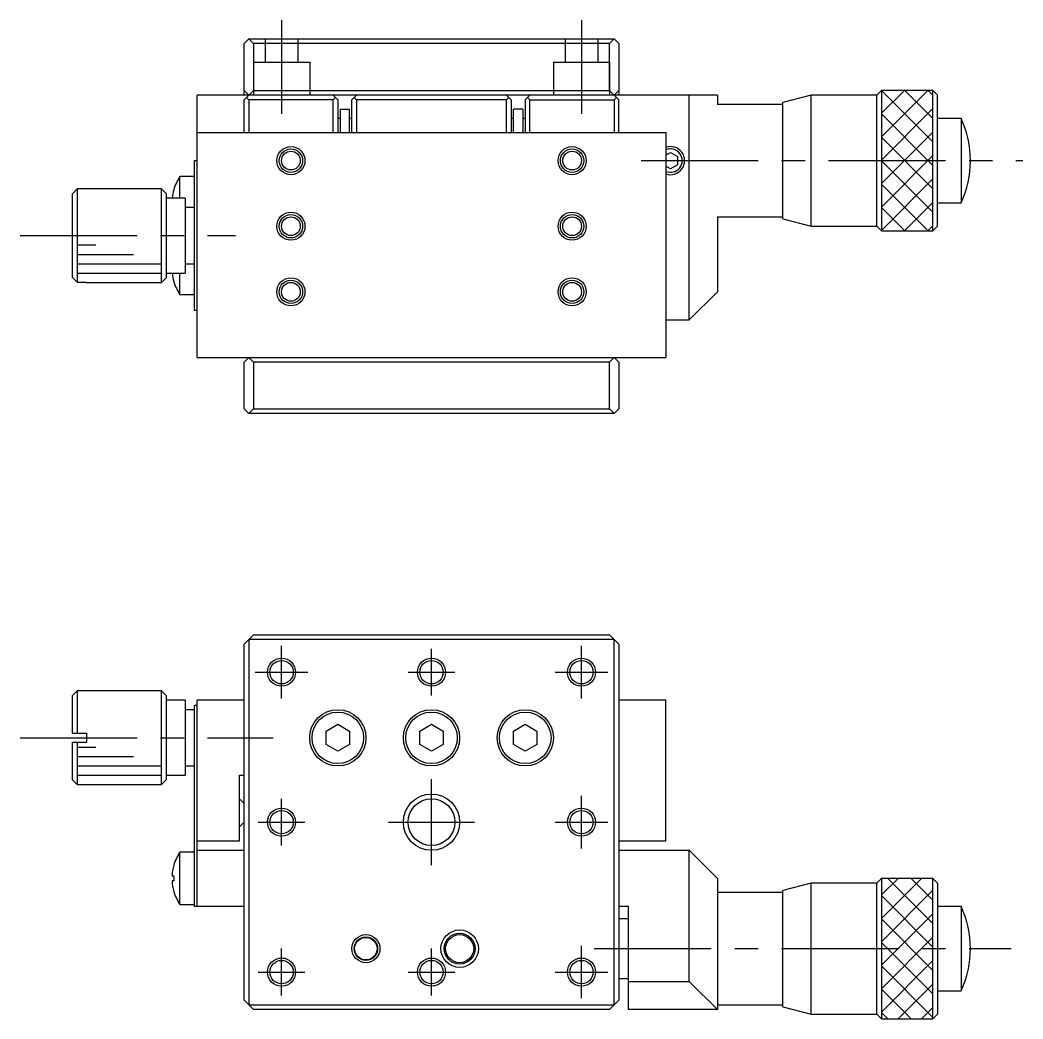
# Model space of a CAD drawing. Extents: x -3 to 396, y 2 to 203.
# Drawn here: x 106.7 to 213.7, y 96.3 to 202.9 of the extents above; entities that cross this region are included whole.
import ezdxf

# ---------------------------------------------------------------- set-up
doc = ezdxf.new("R2010")
doc.units = 0
doc.header["$LTSCALE"] = 10
doc.linetypes.add('CENTER', pattern=[2, 1.25, -0.25, 0.25, -0.25])
doc.linetypes.add('DASHED', pattern=[3.5, 2, -1.5])
doc.layers.get('0').update_dxf_attribs({"linetype": 'CONTINUOUS'})
doc.layers.add('CENTER', color=1, linetype='CENTER')

msp = doc.modelspace()

# ---------------------------------------------------------------- linework, layer by layer
at = {"color": 7, "linetype": 'CONTINUOUS'}
for p, q in [((130.589269, 200.364976), (131.089269, 200.864976)), ((130.589269, 194.864976), (130.589269, 200.364976)), ((131.589269, 200.364976), (131.089269, 200.864976)), ((131.089269, 200.864976), (170.089269, 200.864976)), ((169.589269, 200.364976), (131.589269, 200.364976)), ((131.589269, 200.364976), (131.589269, 195.364976)), ((170.089269, 200.864976), (169.589269, 200.364976)), ((169.589269, 195.364976), (169.589269, 200.364976)), ((170.089269, 200.864976), (170.589269, 200.364976)), ((170.589269, 200.364976), (170.589269, 194.864976)), ((181.089269, 194.864976), (125.589269, 194.864976)), ((125.589269, 166.864976), (125.589269, 194.864976)), ((131.089269, 194.864976), (130.589269, 195.364976)), ((130.589269, 194.364976), (131.589269, 195.364976)), ((131.589269, 195.364976), (169.589269, 195.364976)), ((140.589269, 194.364976), (140.089269, 194.864976)), ((142.589269, 194.864976), (142.089269, 194.364976)), ((159.089269, 194.364976), (158.589269, 194.864976)), ((160.589269, 194.364976), (161.089269, 194.864976)), ((169.589269, 195.364976), (170.589269, 194.364976)), ((170.589269, 195.364976), (170.089269, 194.864976)), ((178.089269, 170.864976), (178.089269, 194.864976)), ((181.089269, 194.864976), (181.089269, 193.864976)), ((191.089269, 194.864976), (188.089269, 194.064976)), ((191.089269, 180.864976), (191.089269, 194.864976)), ((198.089269, 194.864976), (191.089269, 194.864976)), ((198.589269, 195.364976), (198.089269, 194.864976)), ((198.089269, 180.864976), (198.089269, 194.864976)), ((198.589269, 195.364976), (198.589269, 180.364976)), ((204.089269, 195.364976), (198.589269, 195.364976)), ((204.089269, 180.364976), (204.089269, 195.364976)), ((204.589269, 194.864976), (204.089269, 195.364976)), ((204.589269, 180.864976), (204.589269, 194.864976)), ((130.589269, 190.864976), (130.589269, 194.364976)), ((130.839269, 194.614976), (131.089269, 194.364976)), ((131.089269, 194.364976), (131.089269, 190.864976)), ((140.089269, 194.364976), (131.089269, 194.364976)), ((140.089269, 194.364976), (140.339269, 194.614976)), ((140.089269, 190.864976), (140.089269, 194.364976)), ((140.589269, 194.364976), (140.589269, 190.864976)), ((142.089269, 190.864976), (142.089269, 194.364976)), ((142.339269, 194.614976), (142.589269, 194.364976)), ((142.589269, 194.364976), (142.589269, 190.864976)), ((158.589269, 194.364976), (142.589269, 194.364976)), ((158.839269, 194.614976), (158.589269, 194.364976)), ((158.589269, 190.864976), (158.589269, 194.364976)), ((159.089269, 194.364976), (159.089269, 190.864976)), ((160.589269, 194.364976), (160.589269, 190.864976)), ((161.089269, 194.364976), (160.839269, 194.614976)), ((161.089269, 194.364976), (170.089269, 194.364976)), ((161.089269, 190.864976), (161.089269, 194.364976)), ((170.339269, 194.614976), (170.089269, 194.364976)), ((170.089269, 194.364976), (170.089269, 190.864976)), ((170.589269, 190.864976), (170.589269, 194.364976)), ((188.089269, 193.864976), (181.089269, 193.864976)), ((188.089269, 181.664976), (188.089269, 194.064976)), ((140.839269, 193.364976), (141.839269, 193.364976)), ((140.839269, 193.364976), (140.839269, 190.864976)), ((141.839269, 190.864976), (141.839269, 193.364976)), ((159.339269, 190.864976), (159.339269, 193.364976)), ((160.339269, 193.364976), (159.339269, 193.364976)), ((160.339269, 193.364976), (160.339269, 190.864976)), ((140.839269, 192.364976), (140.589269, 192.364976)), ((142.089269, 192.364976), (141.839269, 192.364976)), ((159.339269, 192.364976), (159.089269, 192.364976)), ((160.589269, 192.364976), (160.339269, 192.364976)), ((207.089269, 192.364976), (204.589269, 192.364976)), ((207.089269, 192.364976), (207.089269, 183.364976)), ((125.589269, 190.864976), (175.589269, 190.864976)), ((175.589269, 190.864976), (175.589269, 166.864976)), ((175.589269, 188.442327), (176.089269, 188.731002)), ((176.089269, 188.731002), (176.839269, 188.297989)), ((125.289269, 187.864976), (125.589269, 187.864976)), ((125.289269, 171.864976), (125.289269, 187.864976)), ((176.089269, 186.998951), (175.589269, 187.287626)), ((176.839269, 187.431964), (176.089269, 186.998951)), ((176.839269, 188.297989), (176.839269, 187.431964)), ((123.746806, 183.864976), (123.746806, 186.164976)), ((125.289269, 186.164976), (123.746806, 186.164976)), ((112.789269, 184.839914), (112.289269, 184.337112)), ((112.289269, 175.39284), (112.289269, 184.337112)), ((112.789269, 184.839914), (112.789269, 174.890039)), ((113.789269, 184.839914), (112.789269, 184.839914)), ((113.789269, 184.864976), (113.789269, 184.839914)), ((121.789269, 184.864976), (113.789269, 184.864976)), ((121.789269, 174.864976), (121.789269, 184.864976)), ((122.289269, 184.364976), (121.789269, 184.864976)), ((122.289269, 184.364976), (122.289269, 175.364976)), ((123.089896, 184.767124), (123.096064, 184.764116)), ((124.289269, 183.864976), (122.289269, 183.864976)), ((124.289269, 183.864976), (124.289269, 175.864976)), ((204.589269, 183.364976), (207.089269, 183.364976)), ((125.289269, 182.864976), (124.289269, 182.864976)), ((181.089269, 181.864976), (181.089269, 173.864976)), ((181.089269, 181.864976), (188.089269, 181.864976)), ((188.089269, 181.664976), (191.089269, 180.864976)), ((191.089269, 180.864976), (198.089269, 180.864976)), ((198.089269, 180.864976), (198.589269, 180.364976)), ((204.089269, 180.364976), (204.589269, 180.864976)), ((198.589269, 180.364976), (204.089269, 180.364976)), ((124.289269, 176.864976), (125.289269, 176.864976)), ((122.289269, 175.864976), (124.289269, 175.864976)), ((123.746806, 173.564976), (123.746806, 175.864976)), ((112.289269, 175.39284), (112.789269, 174.890039)), ((112.789269, 174.890039), (113.789269, 174.890039)), ((113.789269, 174.890039), (113.789269, 174.864976)), ((113.789269, 174.864976), (121.789269, 174.864976)), ((121.789269, 174.864976), (122.289269, 175.364976)), ((123.096064, 174.965837), (123.089896, 174.962829)), ((123.746806, 173.564976), (125.289269, 173.564976)), ((178.089269, 170.864976), (181.089269, 173.864976)), ((125.589269, 171.864976), (125.289269, 171.864976)), ((175.589269, 170.864976), (178.089269, 170.864976)), ((125.589269, 166.864976), (175.589269, 166.864976)), ((131.089269, 166.864976), (130.589269, 166.364976)), ((130.589269, 161.364976), (130.589269, 166.364976)), ((131.589269, 166.364976), (131.089269, 166.864976)), ((169.589269, 166.364976), (131.589269, 166.364976)), ((131.589269, 166.364976), (131.589269, 161.364976)), ((170.089269, 166.864976), (169.589269, 166.364976)), ((169.589269, 161.364976), (169.589269, 166.364976)), ((170.589269, 166.364976), (170.089269, 166.864976)), ((170.589269, 166.364976), (170.589269, 161.364976)), ((130.589269, 161.364976), (131.089269, 160.864976)), ((131.089269, 160.864976), (131.589269, 161.364976)), ((170.089269, 160.864976), (131.089269, 160.864976)), ((131.589269, 161.364976), (169.589269, 161.364976)), ((169.589269, 161.364976), (170.089269, 160.864976)), ((170.089269, 160.864976), (170.589269, 161.364976)), ((130.589269, 136.275058), (131.589269, 137.275058)), ((131.589269, 137.275058), (169.589269, 137.275058)), ((169.589269, 137.275058), (170.589269, 136.275058)), ((130.589269, 98.275058), (130.589269, 136.275058)), ((131.089269, 136.775058), (131.089269, 97.775058)), ((170.089269, 136.775058), (131.089269, 136.775058)), ((170.089269, 97.775058), (170.089269, 136.775058)), ((170.589269, 136.275058), (170.589269, 98.275058)), ((112.789269, 131.275058), (112.289269, 130.775058)), ((112.289269, 126.775058), (112.289269, 130.775058)), ((112.789269, 131.275058), (112.789269, 126.775058)), ((121.789269, 131.275058), (112.789269, 131.275058)), ((121.789269, 121.275058), (121.789269, 131.275058)), ((122.289269, 130.775058), (121.789269, 131.275058)), ((122.289269, 130.775058), (122.289269, 121.775058)), ((124.289269, 130.275058), (122.289269, 130.275058)), ((124.289269, 130.275058), (124.289269, 122.275058)), ((125.289269, 129.775058), (125.589269, 129.775058)), ((125.289269, 108.275058), (125.289269, 129.775058)), ((130.589269, 130.275058), (125.589269, 130.275058)), ((125.589269, 108.275058), (125.589269, 130.275058)), ((175.589269, 130.275058), (170.589269, 130.275058)), ((175.589269, 115.275058), (175.589269, 130.275058)), ((125.289269, 129.275058), (124.289269, 129.275058)), ((139.339269, 126.996746), (140.589269, 127.718434)), ((140.589269, 127.718434), (141.839269, 126.996746)), ((149.339269, 126.996746), (150.589269, 127.718434)), ((150.589269, 127.718434), (151.839269, 126.996746)), ((159.339269, 126.996746), (160.589269, 127.718434)), ((160.589269, 127.718434), (161.839269, 126.996746)), ((112.289269, 126.775058), (113.789269, 126.775058)), ((113.789269, 126.775058), (113.789269, 125.775058)), ((139.339269, 125.553371), (139.339269, 126.996746)), ((141.839269, 126.996746), (141.839269, 125.553371)), ((149.339269, 125.553371), (149.339269, 126.996746)), ((151.839269, 126.996746), (151.839269, 125.553371)), ((159.339269, 125.553371), (159.339269, 126.996746)), ((161.839269, 126.996746), (161.839269, 125.553371)), ((112.289269, 121.775058), (112.289269, 125.775058)), ((113.789269, 125.775058), (112.289269, 125.775058)), ((112.789269, 125.775058), (112.789269, 121.275058)), ((140.589269, 124.831683), (139.339269, 125.553371)), ((141.839269, 125.553371), (140.589269, 124.831683)), ((150.589269, 124.831683), (149.339269, 125.553371)), ((151.839269, 125.553371), (150.589269, 124.831683)), ((160.589269, 124.831683), (159.339269, 125.553371)), ((161.839269, 125.553371), (160.589269, 124.831683)), ((124.289269, 123.275058), (125.289269, 123.275058)), ((122.289269, 122.275058), (124.289269, 122.275058)), ((130.089269, 122.275058), (130.589269, 122.275058)), ((130.089269, 115.275058), (130.089269, 122.275058)), ((112.289269, 121.775058), (112.789269, 121.275058)), ((112.789269, 121.275058), (121.789269, 121.275058)), ((121.789269, 121.275058), (122.289269, 121.775058)), ((130.589269, 119.275058), (130.089269, 119.775058)), ((130.089269, 116.775058), (130.589269, 117.275058)), ((125.589269, 115.275058), (130.089269, 115.275058)), ((170.589269, 115.275058), (175.589269, 115.275058)), ((125.289269, 114.075058), (123.746806, 114.075058)), ((123.746806, 108.475058), (123.746806, 114.075058)), ((125.589269, 114.275058), (130.589269, 114.275058)), ((170.589269, 114.275058), (178.089269, 114.275058)), ((178.089269, 100.275058), (178.089269, 114.275058)), ((178.089269, 114.275058), (181.089269, 111.275058)), ((123.089896, 112.677206), (123.096064, 112.674197)), ((122.902807, 111.535058), (123.096064, 111.535058)), ((123.096064, 111.535058), (123.096064, 111.015058)), ((123.096064, 111.015058), (122.902807, 111.015058)), ((181.089269, 111.275058), (181.089269, 97.275058)), ((191.089269, 110.775058), (188.089269, 109.975058)), ((191.089269, 96.775058), (191.089269, 110.775058)), ((198.089269, 110.775058), (191.089269, 110.775058)), ((198.589269, 111.275058), (198.089269, 110.775058)), ((198.089269, 96.775058), (198.089269, 110.775058)), ((198.589269, 111.275058), (198.589269, 96.275058)), ((204.089269, 111.275058), (198.589269, 111.275058)), ((204.589269, 110.775058), (204.089269, 111.275058)), ((204.089269, 96.275058), (204.089269, 111.275058)), ((204.589269, 110.775058), (204.589269, 96.775058)), ((123.096064, 109.875919), (123.089896, 109.872911)), ((188.089269, 109.775058), (181.089269, 109.775058)), ((188.089269, 97.575058), (188.089269, 109.975058)), ((123.746806, 108.475058), (125.289269, 108.475058)), ((130.589269, 108.275058), (125.289269, 108.275058)), ((171.589269, 108.275058), (170.589269, 108.275058)), ((171.589269, 97.275058), (171.589269, 108.275058)), ((207.089269, 108.275058), (204.589269, 108.275058)), ((207.089269, 108.275058), (207.089269, 99.275058)), ((171.589269, 106.950058), (170.589269, 106.950058)), ((170.589269, 100.600058), (171.589269, 100.600058)), ((171.589269, 100.275058), (178.089269, 100.275058)), ((178.089269, 100.275058), (181.089269, 97.275058)), ((204.589269, 99.275058), (207.089269, 99.275058)), ((131.589269, 97.275058), (130.589269, 98.275058)), ((131.089269, 97.775058), (170.089269, 97.775058)), ((170.589269, 98.275058), (169.589269, 97.275058)), ((181.089269, 97.775058), (188.089269, 97.775058)), ((188.089269, 97.575058), (191.089269, 96.775058)), ((169.589269, 97.275058), (131.589269, 97.275058)), ((181.089269, 97.275058), (171.589269, 97.275058)), ((191.089269, 96.775058), (198.089269, 96.775058)), ((198.089269, 96.775058), (198.589269, 96.275058)), ((204.089269, 96.275058), (204.589269, 96.775058)), ((198.589269, 96.275058), (204.089269, 96.275058))]:
    msp.add_line(p, q, dxfattribs=at)
at = {"color": 3, "linetype": 'DASHED'}
for p, q in [((132.839269, 200.864976), (132.839269, 198.364976)), ((136.339269, 200.864976), (136.339269, 198.364976)), ((164.839269, 200.864976), (164.839269, 198.364976)), ((168.339269, 200.864976), (168.339269, 198.364976)), ((131.589269, 198.364976), (137.589269, 198.364976)), ((131.589269, 198.364976), (131.589269, 194.864976)), ((137.589269, 198.364976), (137.589269, 194.864976)), ((163.589269, 198.364976), (169.589269, 198.364976)), ((163.589269, 198.364976), (163.589269, 194.864976)), ((169.589269, 198.364976), (169.589269, 194.864976)), ((204.089269, 195.364976), (198.589269, 195.364976)), ((198.589269, 195.364976), (198.589269, 180.364976)), ((204.089269, 180.364976), (204.089269, 195.364976)), ((198.589269, 180.364976), (204.089269, 180.364976)), ((204.089269, 111.275058), (198.589269, 111.275058)), ((198.589269, 111.275058), (198.589269, 96.275058)), ((204.089269, 96.275058), (204.089269, 111.275058)), ((198.589269, 96.275058), (204.089269, 96.275058))]:
    msp.add_line(p, q, dxfattribs=at)
at = {"color": 3, "linetype": 'CONTINUOUS'}
for p, q in [((198.589269, 192.913561), (201.040684, 195.364976)), ((198.589269, 190.413561), (203.540684, 195.364976)), ((198.589269, 195.356486), (204.089269, 189.856486)), ((201.080778, 195.364976), (204.089269, 192.356486)), ((203.580778, 195.364976), (204.089269, 194.856486)), ((198.589269, 187.913561), (204.089269, 193.413561)), ((198.589269, 192.856486), (204.089269, 187.356486)), ((198.589269, 185.413561), (204.089269, 190.913561)), ((198.589269, 190.356486), (204.089269, 184.856486)), ((198.589269, 182.913561), (204.089269, 188.413561)), ((198.589269, 187.856486), (204.089269, 182.356486)), ((198.589269, 180.413561), (204.089269, 185.913561)), ((198.589269, 185.356486), (203.580778, 180.364976)), ((201.040684, 180.364976), (204.089269, 183.413561)), ((198.589269, 182.856486), (201.080778, 180.364976)), ((203.540684, 180.364976), (204.089269, 180.913561)), ((112.789269, 178.864976), (114.789269, 178.864976)), ((112.789269, 177.864976), (118.789269, 177.864976)), ((112.789269, 176.864976), (121.789269, 176.864976)), ((112.789269, 175.864976), (121.789269, 175.864976)), ((112.789269, 125.275058), (114.789269, 125.275058)), ((112.789269, 124.275058), (118.789269, 124.275058)), ((112.789269, 123.275058), (121.789269, 123.275058)), ((112.789269, 122.275058), (121.789269, 122.275058)), ((198.589269, 109.503479), (200.360848, 111.275058)), ((198.589269, 107.003479), (202.860848, 111.275058)), ((199.260615, 111.275058), (204.089269, 106.446404)), ((201.760615, 111.275058), (204.089269, 108.946404)), ((198.589269, 104.503479), (204.089269, 110.003479)), ((198.589269, 109.446404), (204.089269, 103.946404)), ((198.589269, 102.003479), (204.089269, 107.503479)), ((198.589269, 106.946404), (204.089269, 101.446404)), ((198.589269, 99.503479), (204.089269, 105.003479)), ((198.589269, 104.446404), (204.089269, 98.946404)), ((198.589269, 97.003479), (204.089269, 102.503479)), ((198.589269, 101.946404), (204.089269, 96.446404)), ((200.360848, 96.275058), (204.089269, 100.003479)), ((198.589269, 99.446404), (201.760615, 96.275058)), ((202.860848, 96.275058), (204.089269, 97.503479)), ((198.589269, 96.946404), (199.260615, 96.275058))]:
    msp.add_line(p, q, dxfattribs=at)
for centre, radius in [((135.589269, 187.864976), 1.5), ((165.589269, 187.864976), 1.5), ((135.589269, 180.864976), 1.5), ((165.589269, 180.864976), 1.5), ((135.589269, 173.864976), 1.5), ((165.589269, 173.864976), 1.5), ((134.589269, 133.275058), 1.5), ((150.589269, 133.275058), 1.5), ((166.589269, 133.275058), 1.5), ((150.589269, 117.275058), 3), ((134.589269, 117.275058), 1.5), ((166.589269, 117.275058), 1.5), ((143.589269, 103.775058), 1.5), ((153.589269, 103.775058), 2), ((134.589269, 101.275058), 1.5), ((150.589269, 101.275058), 1.5), ((166.589269, 101.275058), 1.5)]:
    msp.add_circle(centre, radius, dxfattribs=at)
at = {"color": 7, "linetype": 'CONTINUOUS'}
for centre, radius in [((135.589269, 187.864976), 1.25), ((135.589269, 187.864976), 1), ((165.589269, 187.864976), 1.25), ((165.589269, 187.864976), 1), ((135.589269, 180.864976), 1.25), ((165.589269, 180.864976), 1.25), ((135.589269, 180.864976), 1), ((165.589269, 180.864976), 1), ((135.589269, 173.864976), 1.25), ((135.589269, 173.864976), 1), ((165.589269, 173.864976), 1.25), ((165.589269, 173.864976), 1), ((134.589269, 133.275058), 1.25), ((150.589269, 133.275058), 1.25), ((166.589269, 133.275058), 1.25), ((140.589269, 126.275058), 3), ((140.589269, 126.275058), 2.75), ((150.589269, 126.275058), 3), ((150.589269, 126.275058), 2.75), ((160.589269, 126.275058), 3), ((160.589269, 126.275058), 2.75), ((150.589269, 117.275058), 2.5), ((134.589269, 117.275058), 1.25), ((166.589269, 117.275058), 1.25), ((143.589269, 103.775058), 1.25), ((143.589269, 103.775058), 1.2), ((153.589269, 103.775058), 1.65), ((153.589269, 103.775058), 1.5), ((134.589269, 101.275058), 1.25), ((150.589269, 101.275058), 1.25), ((166.589269, 101.275058), 1.25)]:
    msp.add_circle(centre, radius, dxfattribs=at)
for centre, radius, start, end in [((197.089584, 187.781713), 11, 0.433698, 24.623917), ((176.089269, 187.864976), 1.25, 246.421822, 113.578178), ((197.089584, 187.94824), 11, 335.376083, 359.566302), ((127.889269, 183.364976), 5, 145.944202, 163.714157), ((127.889269, 183.364976), 4.993235, 163.727445, 174.253028), ((127.889269, 176.364976), 4.993235, 185.746972, 196.272555), ((127.889269, 176.364976), 5, 196.285843, 214.055798), ((127.889269, 111.275058), 5, 145.944202, 163.714157), ((127.889269, 111.275058), 4.993235, 163.727445, 177.015233), ((127.889269, 111.275058), 4.993235, 182.984767, 196.272555), ((127.889269, 111.275058), 5, 196.285843, 214.055798), ((197.089584, 103.691795), 11, 0.433698, 24.623917), ((197.089584, 103.858322), 11, 335.376083, 359.566302)]:
    msp.add_arc(centre, radius, start, end, dxfattribs=at)
at = {"color": 9, "linetype": 'CONTINUOUS'}
msp.add_arc((176.089269, 187.864976), 1.5, 250.528779, 109.471221, dxfattribs=at)
at = {"layer": 'CENTER', "color": 1, "linetype": 'CENTER'}
for p, q in [((134.589269, 202.864976), (134.589269, 192.864976)), ((166.589269, 202.864976), (166.589269, 192.864976)), ((172.939269, 187.864976), (213.689269, 187.864976)), ((106.689269, 179.864976), (129.689269, 179.864976)), ((134.589269, 130.475058), (134.589269, 136.075058)), ((166.589269, 130.475058), (166.589269, 136.075058)), ((150.589269, 130.775058), (150.589269, 135.775058)), ((131.789269, 133.275058), (137.389269, 133.275058)), ((148.089269, 133.275058), (153.089269, 133.275058)), ((163.789269, 133.275058), (169.389269, 133.275058)), ((106.689269, 126.275058), (133.689269, 126.275058)), ((150.589269, 112.675058), (150.589269, 121.875058)), ((166.589269, 114.475058), (166.589269, 120.075058)), ((134.589269, 114.775058), (134.589269, 119.775058)), ((132.089269, 117.275058), (137.089269, 117.275058)), ((145.989269, 117.275058), (155.189269, 117.275058)), ((163.789269, 117.275058), (169.389269, 117.275058)), ((166.589269, 98.475058), (166.589269, 104.075058)), ((134.589269, 98.775058), (134.589269, 103.775058)), ((150.589269, 98.775058), (150.589269, 103.775058)), ((167.939269, 103.775058), (212.439269, 103.775058)), ((132.089269, 101.275058), (137.089269, 101.275058)), ((148.089269, 101.275058), (153.089269, 101.275058)), ((163.789269, 101.275058), (169.389269, 101.275058))]:
    msp.add_line(p, q, dxfattribs=at)

doc.saveas('drawing.dxf')
